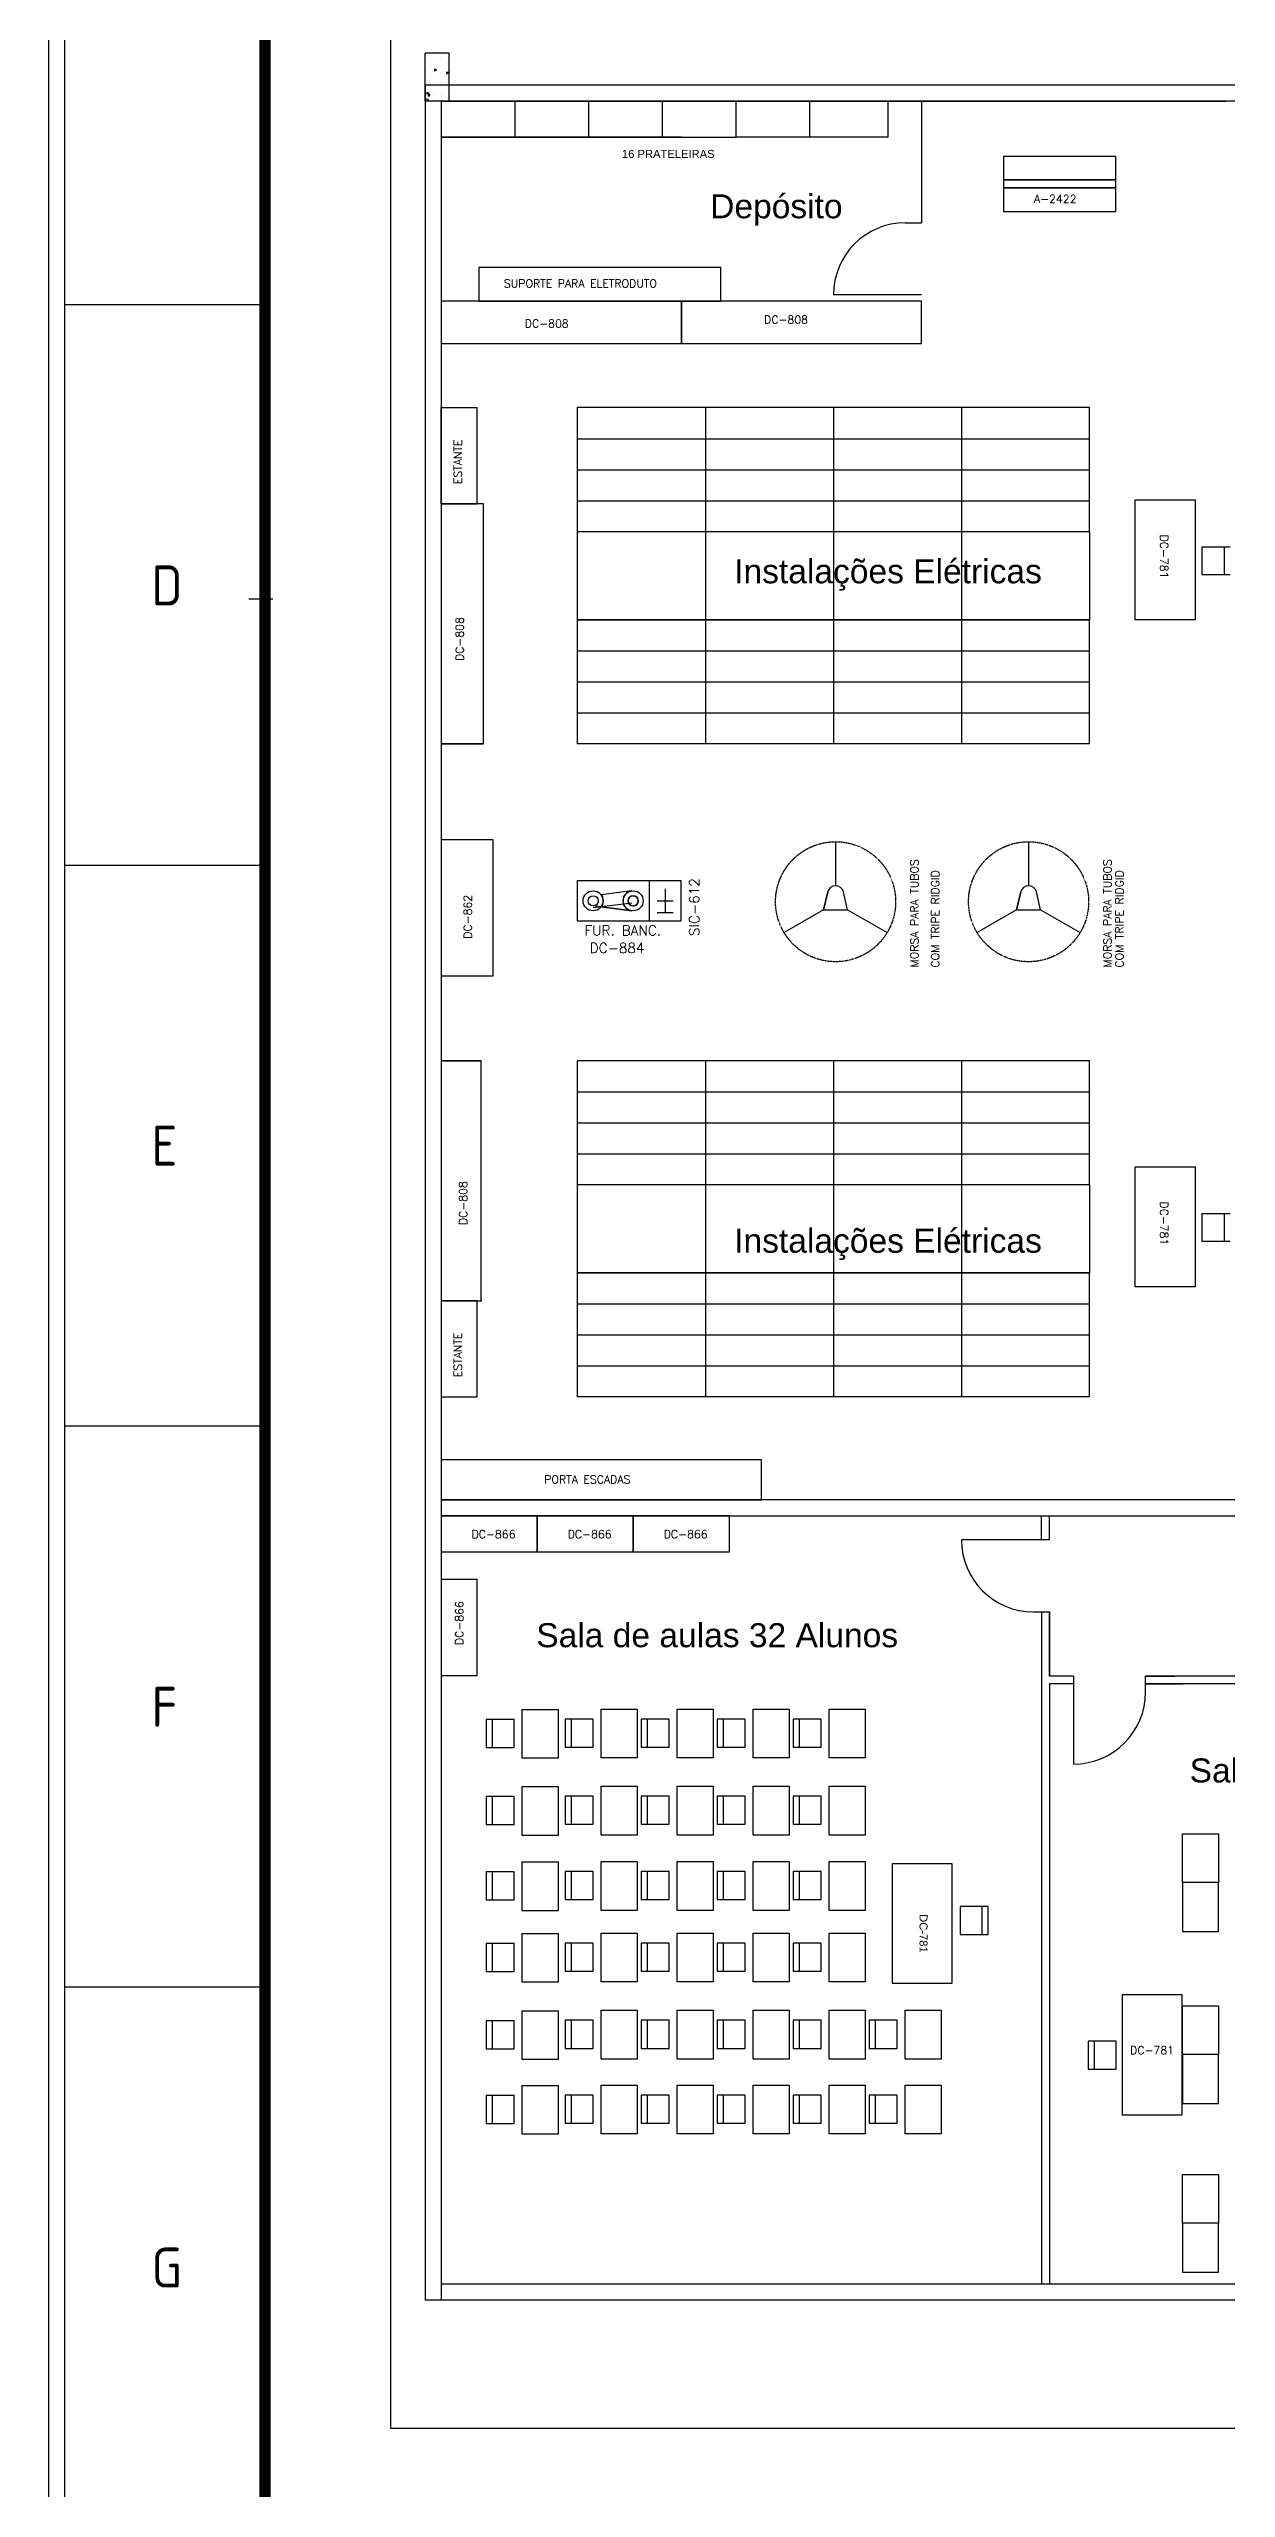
# Model space of a CAD drawing. Header units: millimetres. Extents: x 18768 to 1484868, y -11027 to 520152.
# Drawn here: x 146868 to 161575, y 134699 to 165182 of the extents above; entities that cross this region are included whole.
import ezdxf

# ---------------------------------------------------------------- set-up
doc = ezdxf.new("R2010")
doc.units = ezdxf.units.MM
doc.linetypes.add('DASHEDX2', pattern=[1.5, 1, -0.5])
for name, color, linetype in [('025', 3, 'Continuous'), ('050', 166, 'Continuous'), ('100', 176, 'Continuous'), ('3-MAQUINAS', 5, 'Continuous'), ('4-MOBILIA', 4, 'Continuous'), ('4-MOBÍLIA-OFICINA', 250, 'Continuous'), ('8-TEXTO-DETALHES', 6, 'Continuous'), ('A Construir', 1, 'Continuous'), ('esquadrias', 2, 'Continuous'), ('L025-CONTORNO', 7, 'Continuous'), ('PAREDES', 7, 'Continuous')]:
    doc.layers.add(name, color=color, linetype=linetype)
doc.layers.add('L035-DEMOLIÇÃO', color=40, linetype='Continuous', plot=False)
doc.styles.add('ISO-CP--50', font='isocp.shx', dxfattribs={"height": 500})
doc.styles.add('ROMANS', font='romans', dxfattribs={"width": 0.8, "height": 300})
doc.styles.get("Standard").update_dxf_attribs({"font": 'arial.ttf'})

# ---------------------------------------------------------------- blocks, each defined once
blk = doc.blocks.new('A0')
at = {"layer": '025'}
for points in [[(119300, 84500), (119300, 0), (0, 0), (0, 84500)], [(200, 84300), (119100, 84300), (119100, 200), (200, 200)]]:
    blk.add_lwpolyline(points, close=True, dxfattribs=at)
at = {"layer": '050'}
for p, q in [((2700, 63274), (200, 63274)), ((2700, 56266), (200, 56266)), ((2700, 49258), (200, 49258)), ((2700, 42250), (200, 42250))]:
    blk.add_line(p, q, dxfattribs=at)
at = {"layer": '100'}
for p, q in [((2500, 59600), (2800, 59600)), ((2700, 59650), (2700, 59550)), ((2700, 59635), (2700, 59565))]:
    blk.add_line(p, q, dxfattribs=at)
at = {"layer": '100', "const_width": 140}
blk.add_lwpolyline([(2700, 83300), (118100, 83300), (118100, 1200), (2700, 1200)], close=True, dxfattribs=at)
at = {"layer": '050', "style": 'ISO-CP--50'}
for s, p in [('D', (1283, 59516)), ('E', (1283, 52514)), ('F', (1283, 45502)), ('G', (1283, 38495))]:
    blk.add_text(s, height=500, dxfattribs=at).set_placement(p)

msp = doc.modelspace()

# ---------------------------------------------------------------- linework, layer by layer
at = {"layer": '3-MAQUINAS'}
for p, q in [((156696.177, 155273.508), (156696.177, 154723.508)), ((159107.162, 155273.508), (159107.162, 154723.508)), ((153467.486, 154785.123), (153467.486, 154285.123)), ((154367.486, 154785.123), (153467.486, 154785.123)), ((154567.486, 154685.123), (154567.486, 154385.123)), ((156546.177, 154423.508), (156598.855, 154646.498)), ((158957.162, 154423.508), (159009.841, 154646.498)), ((153467.486, 154285.123), (154367.486, 154285.123)), ((154152.102, 154411.073), (153666.956, 154471.24)), ((154151.692, 154506.859), (153669.297, 154445.414)), ((154467.486, 154532.861), (154667.486, 154532.861)), ((154667.486, 154385.123), (154467.486, 154385.123)), ((156546.177, 154423.508), (156052.537, 154138.504)), ((156846.177, 154423.508), (157339.817, 154138.504)), ((158957.162, 154423.508), (158463.522, 154138.504)), ((159257.162, 154423.508), (159750.802, 154138.504))]:
    msp.add_line(p, q, dxfattribs=at)
at = {"layer": '3-MAQUINAS', "ltscale": 0.01}
for p, q in [((154151.692, 154659.121), (153767.445, 154610.177)), ((154767.486, 154785.123), (154367.486, 154785.123)), ((154367.486, 154785.123), (154367.486, 154285.123)), ((154767.486, 154285.123), (154767.486, 154785.123)), ((156598.855, 154646.498), (156546.177, 154423.508)), ((156846.177, 154423.508), (156793.498, 154646.498)), ((159009.841, 154646.498), (158957.162, 154423.508)), ((159257.162, 154423.508), (159204.483, 154646.498)), ((153766.548, 154458.889), (154152.102, 154411.073)), ((154367.486, 154285.123), (154767.486, 154285.123)), ((156546.177, 154423.508), (156846.177, 154423.508)), ((158957.162, 154423.508), (159257.162, 154423.508))]:
    msp.add_line(p, q, dxfattribs=at)
at = {"layer": '3-MAQUINAS', "linetype": 'DASHEDX2'}
for centre in [(156696.177, 154523.508), (159107.162, 154523.508)]:
    msp.add_circle(centre, 750, dxfattribs=at)
at = {"layer": '3-MAQUINAS'}
for centre, radius in [((153667.486, 154535.123), 125), ((153667.486, 154535.123), 62.5), ((154167.486, 154535.123), 125), ((154167.486, 154535.123), 62.5)]:
    msp.add_circle(centre, radius, dxfattribs=at)
at = {"layer": '3-MAQUINAS', "ltscale": 0.01}
for centre, radius, start, end in [((153667.486, 154535.123), 125, 0, 36.9010755), ((154167.486, 154535.123), 125, 97.2590108, 180), ((154167.486, 154535.123), 62.5, 0, 180), ((156696.177, 154623.508), 100, 13.2917192, 166.7082808), ((159107.162, 154623.508), 100, 13.2917192, 166.7082808), ((153667.486, 154535.123), 125, 322.4196328, 0), ((154167.486, 154535.123), 125, 180, 262.9304012), ((154167.486, 154535.123), 62.5, 180, 0)]:
    msp.add_arc(centre, radius, start, end, dxfattribs=at)
at = {"layer": '3-MAQUINAS'}
for centre in [(156696.177, 154623.508), (159107.162, 154623.508)]:
    msp.add_arc(centre, 100, 13.2917192, 166.7082808, dxfattribs=at)
at = {"layer": '4-MOBILIA'}
for p, q in [((151769.279, 164528.486), (151769.279, 164078.486)), ((151769.279, 164528.486), (151769.279, 164078.486)), ((151769.279, 164528.486), (151769.279, 164078.486)), ((151769.279, 164528.486), (151769.279, 164078.486)), ((151769.279, 164528.486), (157349.279, 164528.486)), ((152689.279, 164528.486), (152689.279, 164078.486)), ((152689.279, 164528.486), (152689.279, 164078.486)), ((152689.279, 164528.486), (152689.279, 164078.486)), ((153609.279, 164528.486), (153609.279, 164078.486)), ((154529.279, 164528.486), (154529.279, 164078.486)), ((155449.279, 164528.486), (155449.279, 164078.486)), ((156369.279, 164528.486), (156369.279, 164078.486)), ((157349.279, 164528.486), (157349.279, 164078.486)), ((157349.279, 164528.486), (157349.279, 164078.486)), ((151769.279, 164078.486), (152689.279, 164078.486)), ((154769.279, 164078.486), (151769.279, 164078.486)), ((152689.279, 164078.486), (153609.279, 164078.486)), ((154559.279, 164078.486), (153609.279, 164078.486)), ((153609.279, 164078.486), (154559.279, 164078.486)), ((154559.279, 164078.486), (155449.279, 164078.486)), ((156369.279, 164078.486), (155449.279, 164078.486)), ((157349.279, 164078.486), (156369.279, 164078.486)), ((151769.279, 162028.486), (151769.279, 161498.486)), ((154769.279, 161498.486), (154769.279, 162028.486)), ((154769.279, 162028.486), (154769.279, 161498.486)), ((157769.279, 162028.486), (154769.279, 162028.486)), ((157769.279, 161498.486), (157769.279, 162028.486)), ((151769.279, 161498.486), (154769.279, 161498.486)), ((154769.279, 161498.486), (157769.279, 161498.486)), ((151769.279, 159497.564), (151769.243, 160697.55)), ((151769.279, 160697.55), (152219.279, 160697.564)), ((152219.279, 159497.564), (152219.279, 160697.564)), ((151769.279, 159497.564), (152219.279, 159497.564)), ((152299.279, 159497.564), (151769.279, 159497.564)), ((151769.279, 159497.564), (151769.279, 156497.564)), ((152299.279, 156497.564), (152299.279, 159497.564)), ((151769.279, 159017.564), (151769.279, 158037.564)), ((151769.279, 156497.564), (152299.279, 156497.564)), ((152299.279, 156497.564), (151769.279, 156497.564)), ((152299.279, 156497.564), (151769.279, 156497.564)), ((151769.279, 149537.11), (152219.279, 149537.11)), ((151774.77, 149537.11), (152275.861, 149537.11)), ((155666.66, 143825.677), (155666.66, 144435.677)), ((155666.66, 144435.677), (156116.66, 144435.677)), ((156116.66, 144435.677), (156116.66, 143825.677)), ((156616.66, 143825.677), (156616.66, 144435.677)), ((156616.66, 144435.677), (157066.66, 144435.677)), ((157066.66, 144435.677), (157066.66, 143825.677)), ((156116.66, 143825.677), (155666.66, 143825.677)), ((157066.66, 143825.677), (156616.66, 143825.677)), ((155666.66, 142860.841), (155666.66, 143470.841)), ((155666.66, 143470.841), (156116.66, 143470.841)), ((156116.66, 143470.841), (156116.66, 142860.841)), ((156616.66, 142860.841), (156616.66, 143470.841)), ((156616.66, 143470.841), (157066.66, 143470.841)), ((157066.66, 143470.841), (157066.66, 142860.841)), ((156116.66, 142860.841), (155666.66, 142860.841)), ((157066.66, 142860.841), (156616.66, 142860.841)), ((161030.931, 142876.194), (161480.931, 142876.194)), ((161030.931, 142266.194), (161030.931, 142876.194)), ((161480.931, 142876.194), (161480.931, 142266.194)), ((155666.66, 141919.537), (155666.66, 142529.537)), ((155666.66, 142529.537), (156116.66, 142529.537)), ((156116.66, 142529.537), (156116.66, 141919.537)), ((156616.66, 141919.537), (156616.66, 142529.537)), ((156616.66, 142529.537), (157066.66, 142529.537)), ((157066.66, 142529.537), (157066.66, 141919.537)), ((161480.931, 142266.194), (161030.931, 142266.194)), ((161030.931, 142266.194), (161030.931, 141656.194)), ((161480.931, 142266.194), (161030.931, 142266.194)), ((161480.931, 141656.194), (161480.931, 142266.194)), ((156116.66, 141919.537), (155666.66, 141919.537)), ((157066.66, 141919.537), (156616.66, 141919.537)), ((155666.66, 141025.299), (155666.66, 141635.299)), ((155666.66, 141635.299), (156116.66, 141635.299)), ((156116.66, 141635.299), (156116.66, 141025.299)), ((156616.66, 141025.299), (156616.66, 141635.299)), ((156616.66, 141635.299), (157066.66, 141635.299)), ((157066.66, 141635.299), (157066.66, 141025.299)), ((161030.931, 141656.194), (161480.931, 141656.194)), ((156116.66, 141025.299), (155666.66, 141025.299)), ((157066.66, 141025.299), (156616.66, 141025.299)), ((155666.66, 140060.463), (155666.66, 140670.463)), ((155666.66, 140670.463), (156116.66, 140670.463)), ((156116.66, 140670.463), (156116.66, 140060.463)), ((156616.66, 140060.463), (156616.66, 140670.463)), ((156616.66, 140670.463), (157066.66, 140670.463)), ((157066.66, 140670.463), (157066.66, 140060.463)), ((157566.66, 140060.463), (157566.66, 140670.463)), ((157566.66, 140670.463), (158016.66, 140670.463)), ((158016.66, 140670.463), (158016.66, 140060.463)), ((161030.931, 140728.157), (161480.931, 140728.157)), ((161030.931, 140118.157), (161030.931, 140728.157)), ((161480.931, 140728.157), (161480.931, 140118.157)), ((156116.66, 140060.463), (155666.66, 140060.463)), ((157066.66, 140060.463), (156616.66, 140060.463)), ((158016.66, 140060.463), (157566.66, 140060.463)), ((161480.931, 140118.157), (161030.931, 140118.157)), ((161480.931, 140118.157), (161030.931, 140118.157)), ((161030.931, 140118.157), (161030.931, 139508.157)), ((161480.931, 139508.157), (161480.931, 140118.157)), ((155666.66, 139736.887), (156116.66, 139736.887)), ((155666.66, 139126.887), (155666.66, 139736.887)), ((156116.66, 139736.887), (156116.66, 139126.887)), ((156616.66, 139736.887), (157066.66, 139736.887)), ((156616.66, 139126.887), (156616.66, 139736.887)), ((157066.66, 139736.887), (157066.66, 139126.887)), ((157566.66, 139736.887), (158016.66, 139736.887)), ((157566.66, 139126.887), (157566.66, 139736.887)), ((158016.66, 139736.887), (158016.66, 139126.887)), ((161030.931, 139508.157), (161480.931, 139508.157)), ((156116.66, 139126.887), (155666.66, 139126.887)), ((157066.66, 139126.887), (156616.66, 139126.887)), ((158016.66, 139126.887), (157566.66, 139126.887))]:
    msp.add_line(p, q, dxfattribs=at)
at = {"layer": '4-MOBILIA', "ltscale": 0.01}
for p, q in [((158794.958, 163835.738), (158794.958, 163543.238)), ((160194.958, 163835.738), (158794.958, 163835.738)), ((160194.958, 163543.238), (160194.958, 163835.738)), ((158794.958, 163543.238), (158794.958, 163443.238)), ((160194.958, 163543.238), (158794.958, 163543.238)), ((158794.958, 163543.238), (160194.958, 163543.238)), ((158794.958, 163443.238), (158794.958, 163150.738)), ((160194.958, 163443.238), (158794.958, 163443.238)), ((158794.958, 163443.238), (160194.958, 163443.238)), ((160194.958, 163443.238), (160194.958, 163543.238)), ((160194.958, 163150.738), (160194.958, 163443.238)), ((158794.958, 163150.738), (160194.958, 163150.738)), ((151769.279, 152537.11), (152269.279, 152537.11)), ((152269.279, 152537.11), (151769.279, 152537.11)), ((151769.279, 152537.11), (151769.279, 149537.11)), ((152269.279, 149537.11), (152269.279, 152537.11)), ((157403.295, 142501.665), (157403.295, 141011.665)), ((158153.295, 142501.665), (157403.295, 142501.665)), ((158153.295, 141011.665), (158153.295, 142501.665)), ((157403.295, 141011.665), (158153.295, 141011.665)), ((161024.091, 140865.042), (160274.091, 140865.042)), ((160274.091, 140865.042), (160274.091, 139365.042)), ((161024.091, 139365.042), (161024.091, 140865.042)), ((160274.091, 139365.042), (161024.091, 139365.042))]:
    msp.add_line(p, q, dxfattribs=at)
at = {"layer": '4-MOBILIA', "linetype": 'Continuous'}
for p, q in [((160437.422, 158045.491), (160437.422, 159545.491)), ((160437.422, 159545.491), (161187.422, 159545.491)), ((161187.422, 159545.491), (161187.422, 158045.491)), ((161275.577, 158959.877), (161625.577, 158959.877)), ((161275.577, 158609.877), (161275.577, 158959.877)), ((161550.577, 158959.877), (161550.577, 158609.877)), ((161625.577, 158609.877), (161275.577, 158609.877)), ((161187.422, 158045.491), (160437.422, 158045.491)), ((160437.422, 151211.734), (161187.422, 151211.734)), ((160437.422, 149711.734), (160437.422, 151211.734)), ((161187.422, 151211.734), (161187.422, 149711.734)), ((161275.577, 150276.12), (161275.577, 150626.12)), ((161275.577, 150626.12), (161625.577, 150626.12)), ((161550.577, 150626.12), (161550.577, 150276.12)), ((161625.577, 150276.12), (161275.577, 150276.12)), ((161187.422, 149711.734), (160437.422, 149711.734)), ((152332.058, 144305.914), (152332.058, 143955.914)), ((152682.058, 144305.914), (152332.058, 144305.914)), ((152407.058, 144305.914), (152407.058, 143955.914)), ((152682.058, 143955.914), (152682.058, 144305.914)), ((153316.66, 144310.677), (153316.66, 143960.677)), ((153666.66, 144310.677), (153316.66, 144310.677)), ((153391.66, 144310.677), (153391.66, 143960.677)), ((153666.66, 143960.677), (153666.66, 144310.677)), ((154266.66, 144310.677), (154266.66, 143960.677)), ((154616.66, 144310.677), (154266.66, 144310.677)), ((154341.66, 144310.677), (154341.66, 143960.677)), ((154616.66, 143960.677), (154616.66, 144310.677)), ((155216.66, 144310.677), (155216.66, 143960.677)), ((155566.66, 144310.677), (155216.66, 144310.677)), ((155291.66, 144310.677), (155291.66, 143960.677)), ((155566.66, 143960.677), (155566.66, 144310.677)), ((156166.66, 144310.677), (156166.66, 143960.677)), ((156516.66, 144310.677), (156166.66, 144310.677)), ((156241.66, 144310.677), (156241.66, 143960.677)), ((156516.66, 143960.677), (156516.66, 144310.677)), ((152332.058, 143955.914), (152682.058, 143955.914)), ((153316.66, 143960.677), (153666.66, 143960.677)), ((154266.66, 143960.677), (154616.66, 143960.677)), ((155216.66, 143960.677), (155566.66, 143960.677)), ((156166.66, 143960.677), (156516.66, 143960.677)), ((152332.058, 143341.078), (152332.058, 142991.078)), ((152682.058, 143341.078), (152332.058, 143341.078)), ((152407.058, 143341.078), (152407.058, 142991.078)), ((152682.058, 142991.078), (152682.058, 143341.078)), ((153316.66, 143345.841), (153316.66, 142995.841)), ((153666.66, 143345.841), (153316.66, 143345.841)), ((153391.66, 143345.841), (153391.66, 142995.841)), ((153666.66, 142995.841), (153666.66, 143345.841)), ((154266.66, 143345.841), (154266.66, 142995.841)), ((154616.66, 143345.841), (154266.66, 143345.841)), ((154341.66, 143345.841), (154341.66, 142995.841)), ((154616.66, 142995.841), (154616.66, 143345.841)), ((155566.66, 143345.841), (155216.66, 143345.841)), ((155216.66, 143345.841), (155216.66, 142995.841)), ((155291.66, 143345.841), (155291.66, 142995.841)), ((155566.66, 142995.841), (155566.66, 143345.841)), ((156516.66, 143345.841), (156166.66, 143345.841)), ((156166.66, 143345.841), (156166.66, 142995.841)), ((156241.66, 143345.841), (156241.66, 142995.841)), ((156516.66, 142995.841), (156516.66, 143345.841)), ((152332.058, 142991.078), (152682.058, 142991.078)), ((153316.66, 142995.841), (153666.66, 142995.841)), ((154266.66, 142995.841), (154616.66, 142995.841)), ((155216.66, 142995.841), (155566.66, 142995.841)), ((156166.66, 142995.841), (156516.66, 142995.841)), ((152682.058, 142399.775), (152332.058, 142399.775)), ((152332.058, 142399.775), (152332.058, 142049.775)), ((152407.058, 142399.775), (152407.058, 142049.775)), ((152682.058, 142049.775), (152682.058, 142399.775)), ((153316.66, 142404.537), (153316.66, 142054.537)), ((153666.66, 142404.537), (153316.66, 142404.537)), ((153391.66, 142404.537), (153391.66, 142054.537)), ((153666.66, 142054.537), (153666.66, 142404.537)), ((154616.66, 142404.537), (154266.66, 142404.537)), ((154266.66, 142404.537), (154266.66, 142054.537)), ((154341.66, 142404.537), (154341.66, 142054.537)), ((154616.66, 142054.537), (154616.66, 142404.537)), ((155566.66, 142404.537), (155216.66, 142404.537)), ((155216.66, 142404.537), (155216.66, 142054.537)), ((155291.66, 142404.537), (155291.66, 142054.537)), ((155566.66, 142054.537), (155566.66, 142404.537)), ((156516.66, 142404.537), (156166.66, 142404.537)), ((156166.66, 142404.537), (156166.66, 142054.537)), ((156241.66, 142404.537), (156241.66, 142054.537)), ((156516.66, 142054.537), (156516.66, 142404.537)), ((153316.66, 142054.537), (153666.66, 142054.537)), ((154266.66, 142054.537), (154616.66, 142054.537)), ((155216.66, 142054.537), (155566.66, 142054.537)), ((156166.66, 142054.537), (156516.66, 142054.537)), ((152332.058, 142049.775), (152682.058, 142049.775)), ((158250.459, 141966.067), (158250.459, 141616.067)), ((158600.459, 141966.067), (158250.459, 141966.067)), ((158525.459, 141616.067), (158525.459, 141966.067)), ((158600.459, 141616.067), (158600.459, 141966.067)), ((152332.058, 141505.536), (152332.058, 141155.536)), ((152682.058, 141505.536), (152332.058, 141505.536)), ((152407.058, 141505.536), (152407.058, 141155.536)), ((152682.058, 141155.536), (152682.058, 141505.536)), ((153316.66, 141510.299), (153316.66, 141160.299)), ((153666.66, 141510.299), (153316.66, 141510.299)), ((153391.66, 141510.299), (153391.66, 141160.299)), ((153666.66, 141160.299), (153666.66, 141510.299)), ((154266.66, 141510.299), (154266.66, 141160.299)), ((154616.66, 141510.299), (154266.66, 141510.299)), ((154341.66, 141510.299), (154341.66, 141160.299)), ((154616.66, 141160.299), (154616.66, 141510.299)), ((155566.66, 141510.299), (155216.66, 141510.299)), ((155216.66, 141510.299), (155216.66, 141160.299)), ((155291.66, 141510.299), (155291.66, 141160.299)), ((155566.66, 141160.299), (155566.66, 141510.299)), ((156516.66, 141510.299), (156166.66, 141510.299)), ((156166.66, 141510.299), (156166.66, 141160.299)), ((156241.66, 141510.299), (156241.66, 141160.299)), ((156516.66, 141160.299), (156516.66, 141510.299)), ((158250.459, 141616.067), (158600.459, 141616.067)), ((152332.058, 141155.536), (152682.058, 141155.536)), ((153316.66, 141160.299), (153666.66, 141160.299)), ((154266.66, 141160.299), (154616.66, 141160.299)), ((155216.66, 141160.299), (155566.66, 141160.299)), ((156166.66, 141160.299), (156516.66, 141160.299)), ((152332.058, 140540.7), (152332.058, 140190.7)), ((152682.058, 140540.7), (152332.058, 140540.7)), ((152407.058, 140540.7), (152407.058, 140190.7)), ((152682.058, 140190.7), (152682.058, 140540.7)), ((153316.66, 140545.463), (153316.66, 140195.463)), ((153666.66, 140545.463), (153316.66, 140545.463)), ((153391.66, 140545.463), (153391.66, 140195.463)), ((153666.66, 140195.463), (153666.66, 140545.463)), ((154266.66, 140545.463), (154266.66, 140195.463)), ((154616.66, 140545.463), (154266.66, 140545.463)), ((154341.66, 140545.463), (154341.66, 140195.463)), ((154616.66, 140195.463), (154616.66, 140545.463)), ((155216.66, 140545.463), (155216.66, 140195.463)), ((155566.66, 140545.463), (155216.66, 140545.463)), ((155291.66, 140545.463), (155291.66, 140195.463)), ((155566.66, 140195.463), (155566.66, 140545.463)), ((156166.66, 140545.463), (156166.66, 140195.463)), ((156516.66, 140545.463), (156166.66, 140545.463)), ((156241.66, 140545.463), (156241.66, 140195.463)), ((156516.66, 140195.463), (156516.66, 140545.463)), ((157466.66, 140545.463), (157116.66, 140545.463)), ((157116.66, 140545.463), (157116.66, 140195.463)), ((157191.66, 140545.463), (157191.66, 140195.463)), ((157466.66, 140195.463), (157466.66, 140545.463)), ((159852.66, 140283.217), (159852.66, 139933.217)), ((160202.66, 140283.217), (159852.66, 140283.217)), ((159927.66, 140283.217), (159927.66, 139933.217)), ((160202.66, 139933.217), (160202.66, 140283.217)), ((152332.058, 140190.7), (152682.058, 140190.7)), ((153316.66, 140195.463), (153666.66, 140195.463)), ((154266.66, 140195.463), (154616.66, 140195.463)), ((155216.66, 140195.463), (155566.66, 140195.463)), ((156166.66, 140195.463), (156516.66, 140195.463)), ((157116.66, 140195.463), (157466.66, 140195.463)), ((159852.66, 139933.217), (160202.66, 139933.217)), ((152332.058, 139607.124), (152332.058, 139257.124)), ((152682.058, 139607.124), (152332.058, 139607.124)), ((152407.058, 139607.124), (152407.058, 139257.124)), ((152682.058, 139257.124), (152682.058, 139607.124)), ((153316.66, 139611.887), (153316.66, 139261.887)), ((153666.66, 139611.887), (153316.66, 139611.887)), ((153391.66, 139611.887), (153391.66, 139261.887)), ((153666.66, 139261.887), (153666.66, 139611.887)), ((154266.66, 139611.887), (154266.66, 139261.887)), ((154616.66, 139611.887), (154266.66, 139611.887)), ((154341.66, 139611.887), (154341.66, 139261.887)), ((154616.66, 139261.887), (154616.66, 139611.887)), ((155566.66, 139611.887), (155216.66, 139611.887)), ((155216.66, 139611.887), (155216.66, 139261.887)), ((155291.66, 139611.887), (155291.66, 139261.887)), ((155566.66, 139261.887), (155566.66, 139611.887)), ((156516.66, 139611.887), (156166.66, 139611.887)), ((156166.66, 139611.887), (156166.66, 139261.887)), ((156241.66, 139611.887), (156241.66, 139261.887)), ((156516.66, 139261.887), (156516.66, 139611.887)), ((157466.66, 139611.887), (157116.66, 139611.887)), ((157116.66, 139611.887), (157116.66, 139261.887)), ((157191.66, 139611.887), (157191.66, 139261.887)), ((157466.66, 139261.887), (157466.66, 139611.887)), ((152332.058, 139257.124), (152682.058, 139257.124)), ((153316.66, 139261.887), (153666.66, 139261.887)), ((154266.66, 139261.887), (154616.66, 139261.887)), ((155216.66, 139261.887), (155566.66, 139261.887)), ((156166.66, 139261.887), (156516.66, 139261.887)), ((157116.66, 139261.887), (157466.66, 139261.887))]:
    msp.add_line(p, q, dxfattribs=at)
at = {"layer": '4-MOBILIA', "ltscale": 0.01}
for points in [[(155261.23, 162028.486), (155261.23, 162448.486), (152241.23, 162448.486), (152241.23, 162028.486)], [(155769.279, 147048.486), (155769.279, 147548.486), (151769.279, 147548.486), (151769.279, 147048.486)], [(152969.279, 146848.486), (151769.279, 146848.486), (151769.279, 146398.486), (152969.279, 146398.486)], [(154169.279, 146848.486), (152969.279, 146848.486), (152969.279, 146398.486), (154169.279, 146398.486)], [(155369.279, 146848.486), (154169.279, 146848.486), (154169.279, 146398.486), (155369.279, 146398.486)], [(151768.341, 146054.554), (151768.341, 144854.554), (152218.341, 144854.554), (152218.341, 146054.554)]]:
    msp.add_lwpolyline(points, close=True, dxfattribs=at)
at = {"layer": '4-MOBILIA'}
for points in [[(151769.279, 148337.11), (152219.279, 148337.11), (152219.279, 149537.11), (151769.279, 149537.11)], [(152782.058, 144430.914), (153232.058, 144430.914), (153232.058, 143820.914), (152782.058, 143820.914)], [(153766.66, 144435.677), (154216.66, 144435.677), (154216.66, 143825.677), (153766.66, 143825.677)], [(154716.66, 144435.677), (155166.66, 144435.677), (155166.66, 143825.677), (154716.66, 143825.677)], [(152782.058, 143466.078), (153232.058, 143466.078), (153232.058, 142856.078), (152782.058, 142856.078)], [(153766.66, 143470.841), (154216.66, 143470.841), (154216.66, 142860.841), (153766.66, 142860.841)], [(154716.66, 143470.841), (155166.66, 143470.841), (155166.66, 142860.841), (154716.66, 142860.841)], [(152782.058, 142524.775), (153232.058, 142524.775), (153232.058, 141914.775), (152782.058, 141914.775)], [(153766.66, 142529.537), (154216.66, 142529.537), (154216.66, 141919.537), (153766.66, 141919.537)], [(154716.66, 142529.537), (155166.66, 142529.537), (155166.66, 141919.537), (154716.66, 141919.537)], [(152782.058, 141630.536), (153232.058, 141630.536), (153232.058, 141020.536), (152782.058, 141020.536)], [(153766.66, 141635.299), (154216.66, 141635.299), (154216.66, 141025.299), (153766.66, 141025.299)], [(154716.66, 141635.299), (155166.66, 141635.299), (155166.66, 141025.299), (154716.66, 141025.299)], [(152782.058, 140665.7), (153232.058, 140665.7), (153232.058, 140055.7), (152782.058, 140055.7)], [(153766.66, 140670.463), (154216.66, 140670.463), (154216.66, 140060.463), (153766.66, 140060.463)], [(154716.66, 140670.463), (155166.66, 140670.463), (155166.66, 140060.463), (154716.66, 140060.463)], [(152782.058, 139732.124), (153232.058, 139732.124), (153232.058, 139122.124), (152782.058, 139122.124)], [(153766.66, 139736.887), (154216.66, 139736.887), (154216.66, 139126.887), (153766.66, 139126.887)], [(154716.66, 139736.887), (155166.66, 139736.887), (155166.66, 139126.887), (154716.66, 139126.887)], [(161480.931, 138010.41), (161030.931, 138010.41), (161030.931, 138620.41), (161480.931, 138620.41)], [(161480.931, 138010.41), (161030.931, 138010.41), (161030.931, 137400.41), (161480.931, 137400.41)]]:
    msp.add_lwpolyline(points, close=True, dxfattribs=at)
at = {"layer": '4-MOBÍLIA-OFICINA'}
for p, q in [((152419.279, 155297.46), (151769.279, 155297.46)), ((151769.279, 155297.46), (151769.279, 153597.46)), ((152419.279, 153597.46), (152419.279, 155297.46)), ((151769.279, 153597.46), (152419.279, 153597.46))]:
    msp.add_line(p, q, dxfattribs=at)
at = {"layer": 'A Construir'}
for p, q in [((157769.279, 164528.486), (157769.279, 163008.486)), ((157769.279, 162028.486), (151769.279, 162028.486))]:
    msp.add_line(p, q, dxfattribs=at)
at = {"layer": 'esquadrias'}
for p, q in [((153469.279, 160697.564), (153469.279, 159147.564)), ((153469.279, 160697.564), (153469.279, 159147.564)), ((153469.279, 160697.564), (153469.279, 159147.564)), ((159869.279, 160697.564), (153469.279, 160697.564)), ((155069.279, 160697.564), (155069.279, 156497.564)), ((156669.279, 160697.564), (156669.279, 156497.564)), ((158269.279, 160697.564), (158269.279, 156497.564)), ((159869.279, 159147.564), (159869.279, 160697.564)), ((153469.279, 160310.064), (156669.279, 160310.064)), ((156669.279, 160310.064), (159869.279, 160310.064)), ((153469.279, 159922.564), (159869.279, 159922.564)), ((153469.279, 159535.064), (159869.279, 159535.064)), ((153469.279, 159147.564), (153469.279, 158047.564)), ((159869.279, 159147.564), (159869.279, 158047.564)), ((159869.279, 158047.564), (153469.279, 158047.564)), ((153469.279, 158047.564), (153469.279, 156497.564)), ((159869.279, 156497.564), (159869.279, 158047.564)), ((153469.279, 157660.064), (159869.279, 157660.064)), ((153469.279, 157272.564), (159869.279, 157272.564)), ((153469.279, 156885.064), (159869.279, 156885.064)), ((159869.279, 152534.877), (153469.279, 152534.877)), ((153469.279, 152534.877), (153469.279, 150984.877)), ((153469.279, 152534.877), (153469.279, 150984.877)), ((153469.279, 152534.877), (153469.279, 150984.877)), ((155069.279, 152534.877), (155069.279, 148334.877)), ((156669.279, 152534.877), (156669.279, 148334.877)), ((158269.279, 152534.877), (158269.279, 148334.877)), ((159869.279, 150984.877), (159869.279, 152534.877)), ((153469.279, 152147.377), (156669.279, 152147.377)), ((156669.279, 152147.377), (159869.279, 152147.377)), ((153469.279, 151759.877), (159869.279, 151759.877)), ((153469.279, 151372.377), (159869.279, 151372.377)), ((153469.279, 150984.877), (153469.279, 149884.877)), ((159869.279, 150984.877), (159869.279, 149884.877)), ((153469.279, 149884.877), (153469.279, 148334.877)), ((159869.279, 149884.877), (153469.279, 149884.877)), ((159869.279, 148334.877), (159869.279, 149884.877)), ((153469.279, 149497.377), (159869.279, 149497.377)), ((153469.279, 149109.877), (159869.279, 149109.877)), ((153469.279, 148722.377), (159869.279, 148722.377))]:
    msp.add_line(p, q, dxfattribs=at)
for points in [[(159869.279, 159147.564), (153469.279, 159147.564)], [(153469.279, 158047.564), (159869.279, 158047.564)], [(159869.279, 156497.564), (153469.279, 156497.564)], [(159869.279, 150984.877), (153469.279, 150984.877)], [(153469.279, 149884.877), (159869.279, 149884.877)], [(159869.279, 148334.877), (153469.279, 148334.877)]]:
    msp.add_lwpolyline(points, dxfattribs=at)
at = {"layer": 'L035-DEMOLIÇÃO', "linetype": 'ByBlock', "lineweight": -2}
msp.add_lwpolyline([(243039.686, 135444.965), (151141.405, 135444.965), (151141.405, 172973.559), (243039.686, 172973.559)], close=True, dxfattribs=at)
at = {"layer": 'PAREDES'}
for p, q in [((151869.279, 165128.486), (151569.279, 165128.486)), ((151569.279, 164528.486), (151569.279, 165128.486)), ((151633.445, 165012.473), (151633.445, 165012.473)), ((151654.631, 164979.088), (151654.631, 164979.088)), ((151691.161, 164927.317), (151683.051, 164903.145)), ((151711.083, 164913.893), (151691.186, 164927.314)), ((151717.784, 164958.743), (151717.784, 164958.743)), ((151762.572, 165056.112), (151762.572, 165056.112)), ((151769.396, 165021.727), (151769.396, 165021.727)), ((151792.06, 165106.957), (151792.06, 165106.957)), ((151808.837, 164918.291), (151808.837, 164918.291)), ((151846.974, 165003.451), (151846.974, 165003.451)), ((151869.279, 164528.486), (151869.279, 165128.486)), ((151574.011, 164911.045), (151569.279, 164911.459)), ((151574.011, 164911.045), (151569.279, 164905.406)), ((161569.279, 164728.486), (151569.279, 164728.486)), ((161569.279, 164728.486), (151569.279, 164728.486)), ((161684.028, 164728.486), (151569.279, 164728.486)), ((151569.279, 164728.486), (151569.279, 137048.486)), ((151569.279, 164728.486), (151569.279, 137048.486)), ((151569.279, 164728.486), (151569.279, 137048.486)), ((151569.279, 164728.486), (151569.279, 137048.486)), ((151569.279, 164728.486), (151569.279, 137048.486)), ((151569.279, 164728.486), (151569.279, 137048.486)), ((151593.835, 164637.257), (151585.724, 164613.085)), ((151613.757, 164623.833), (151585.75, 164613.082)), ((151613.757, 164623.833), (151593.86, 164637.254)), ((151605.578, 164612.264), (151610.203, 164587.191)), ((151629.512, 164610.169), (151605.603, 164612.26)), ((151638.116, 164740.423), (151638.116, 164740.423)), ((151639.891, 164754.345), (151639.891, 164754.345)), ((151657.344, 164898.347), (151657.344, 164898.347)), ((151711.083, 164913.893), (151683.076, 164903.142)), ((151698.517, 164615.945), (151698.517, 164615.945)), ((151703.609, 164760.527), (151703.609, 164760.527)), ((151754.804, 164622.254), (151754.804, 164622.254)), ((151759.668, 164755.412), (151759.668, 164755.412)), ((151764.532, 164888.569), (151764.532, 164888.569)), ((151803.745, 164773.71), (151803.745, 164773.71)), ((151836.982, 164888.039), (151841.607, 164862.966)), ((151860.915, 164885.945), (151837.007, 164888.036)), ((151860.915, 164885.945), (151841.632, 164862.963)), ((151853.419, 164745.323), (151853.419, 164745.323)), ((151869.279, 164528.486), (151569.279, 164528.486)), ((151575.208, 164554.064), (151578.184, 164528.486)), ((151610.809, 164548.54), (151575.234, 164554.057)), ((151610.809, 164548.54), (151591.567, 164528.486)), ((151598.381, 164602.762), (151598.381, 164602.762)), ((151629.512, 164610.169), (151610.228, 164587.187)), ((151689.5, 164595.73), (151689.5, 164595.73)), ((161569.279, 164528.486), (151769.279, 164528.486)), ((161684.028, 164528.486), (151769.279, 164528.486)), ((151769.279, 164528.486), (151769.279, 137248.486)), ((151769.279, 164528.486), (151769.279, 137248.486)), ((151769.279, 164528.486), (151769.279, 137248.486)), ((151769.279, 164528.486), (151769.279, 137248.486)), ((151769.279, 164528.486), (151769.279, 137048.486)), ((151769.279, 164528.486), (151769.279, 137048.486)), ((151773.839, 164542), (151773.839, 164542)), ((151790.88, 164600.44), (151790.88, 164600.44)), ((157569.279, 163008.486), (157769.279, 163008.486)), ((157569.279, 163008.486), (157769.279, 163008.486)), ((157769.279, 162108.486), (156669.279, 162108.486)), ((157769.279, 162108.486), (156669.279, 162108.486)), ((157769.279, 162108.486), (156669.279, 162108.486)), ((157769.279, 162108.486), (156669.279, 162108.486)), ((187063.279, 147048.486), (151769.279, 147048.486)), ((151769.279, 146848.486), (187063.279, 146848.486)), ((151769.279, 146848.486), (187063.279, 146848.486)), ((159269.279, 146548.486), (159269.279, 146848.486)), ((159368.279, 146548.486), (159368.279, 146848.486)), ((159368.279, 146548.486), (158268.279, 146548.486)), ((159168.279, 145648.486), (159368.279, 145648.486)), ((159269.279, 145648.486), (159269.279, 145183.27)), ((159269.279, 145648.486), (159269.279, 137248.486)), ((159368.279, 145648.486), (159368.279, 144847.486)), ((159368.279, 144847.486), (159368.279, 145648.486)), ((159368.279, 145648.486), (159368.279, 145282.27)), ((159668.279, 144847.486), (159368.279, 144847.486)), ((159668.279, 144847.486), (159368.279, 144847.486)), ((159668.279, 144847.486), (159368.279, 144847.486)), ((159668.279, 144847.486), (159668.279, 143747.486)), ((159668.279, 144847.486), (159668.279, 143747.486)), ((160568.279, 144847.486), (160934.496, 144847.486)), ((160568.279, 144847.486), (160934.496, 144847.486)), ((160568.279, 144647.486), (160568.279, 144847.486)), ((160568.279, 144647.486), (160568.279, 144847.486)), ((166967.279, 144847.486), (160568.279, 144847.486)), ((159269.279, 144748.486), (159269.279, 137248.486)), ((159668.279, 144748.486), (159368.279, 144748.486)), ((159668.279, 144748.486), (159368.279, 144748.486)), ((159668.279, 144748.486), (159368.279, 144748.486)), ((159368.279, 144748.486), (159368.279, 137248.486)), ((159368.279, 144748.486), (159368.279, 137248.486)), ((161369.279, 144748.486), (160568.279, 144748.486)), ((160568.279, 144748.486), (161033.496, 144748.486)), ((160568.279, 144748.486), (161033.496, 144748.486)), ((161369.279, 144748.486), (160568.279, 144748.486)), ((166868.279, 144748.486), (160568.279, 144748.486)), ((159475.069, 137248.486), (151769.279, 137248.486)), ((184638.279, 137248.486), (159475.069, 137248.486)), ((159475.069, 137048.486), (151569.279, 137048.486)), ((184638.279, 137048.486), (159475.069, 137048.486))]:
    msp.add_line(p, q, dxfattribs=at)
at = {"layer": 'PAREDES', "ltscale": 0.01}
msp.add_line((151869.279, 164528.486), (161569.279, 164528.486), dxfattribs=at)
at = {"layer": 'PAREDES'}
for centre, start, end in [((157569.279, 162108.486), 90, 180), ((157569.279, 162108.486), 90, 180), ((159168.279, 146548.486), 180, 270), ((159668.279, 144647.486), 270, 0), ((159668.279, 144647.486), 270, 0)]:
    msp.add_arc(centre, 900, start, end, dxfattribs=at)

# ---------------------------------------------------------------- block references
at = {"layer": 'L025-CONTORNO'}
msp.add_blockref('A0', (146868.29, 98710.408), dxfattribs=at)

# ---------------------------------------------------------------- texts
at = {"layer": '4-MOBILIA', "char_height": 300, "attachment_point": 1}
for s, insert, width in [('{\\fArial|b0|i0|c0|p34;Depósito}', (155129.474, 163364.214), 4740.2295), ('{\\fArial|b0|i0|c0|p34;Instalações Elétricas}', (155429.474, 158802.742), 4740.2295), ('{\\fArial|b0|i0|c0|p34;Instalações Elétricas}', (155429.474, 150437.28), 4740.2295), ('{\\fArial|b0|i0|c0|p34;Sala de aulas 32 Alunos}', (152957.109, 145508.104), 4740.23), ('{\\fArial|b0|i0|c0|p34;Sala de aulas 32 Alunos}', (161118.701, 143817.835), 4740.23)]:
    msp.add_mtext(s, dxfattribs=dict(at, insert=insert, width=width))
at = {"layer": '8-TEXTO-DETALHES'}
msp.add_text('16 PRATELEIRAS', height=100, dxfattribs=at).set_placement((154027.768, 163818.801))
at = {"layer": '8-TEXTO-DETALHES', "style": 'ROMANS'}
for s, height, p in [('A-2422', 100, (159174.148, 163256.055)), ('SUPORTE PARA ELETRODUTO', 100, (152552.633, 162199.736)), ('FUR. BANC.', 125, (153558.261, 154102.425)), ('DC-884', 125, (153623.75, 153883.241)), ('DC-866', 100, (152149.263, 146570.737)), ('DC-866', 100, (153349.263, 146570.737)), ('DC-866', 100, (154549.263, 146570.737)), ('DC-781', 100, (160375.468, 140122.035))]:
    msp.add_text(s, height=height, dxfattribs=at).set_placement(p)
at = {"layer": '8-TEXTO-DETALHES', "linetype": 'Continuous', "style": 'ROMANS'}
for s, p in [('DC-808', (152813.685, 161698.304)), ('DC-808', (155803.148, 161747.232)), ('PORTA ESCADAS', (153057.084, 147254.825))]:
    msp.add_text(s, height=100, dxfattribs=at).set_placement(p)
at = {"layer": '8-TEXTO-DETALHES', "style": 'ROMANS'}
for s, height, rotation, p in [('ESTANTE', 100, 90, (152027.766, 159742.075)), ('DC-781', 100, 270, (160750.142, 159112.05)), ('MORSA PARA TUBOS', 100, 90, (157730.227, 153700.749)), ('COM TRIPE RIDGID', 100, 90, (157991.302, 153700.749)), ('MORSA PARA TUBOS', 100, 90, (160141.213, 153700.749)), ('COM TRIPE RIDGID', 100, 90, (160291.301, 153700.749)), ('DC-862', 100, 90, (152151.272, 154060.595)), ('SIC-612', 125, 90, (154993.899, 154094.719)), ('DC-808', 100, 90, (152094.279, 150482.892)), ('DC-781', 100, 270, (160750.142, 150778.293)), ('ESTANTE', 100, 90, (152027.766, 148581.621)), ('DC-866', 100, 90, (152046.09, 145234.538))]:
    msp.add_text(s, height=height, rotation=rotation, dxfattribs=at).set_placement(p)
at = {"layer": '8-TEXTO-DETALHES', "linetype": 'Continuous', "style": 'ROMANS'}
msp.add_text('DC-808', height=100, rotation=90, dxfattribs=at).set_placement((152050.533, 157531.432))
at = {"layer": '8-TEXTO-DETALHES'}
msp.add_text('DC-781', height=100, rotation=270, dxfattribs=at).set_placement((157744.349, 141871.967))

doc.saveas('drawing.dxf')
